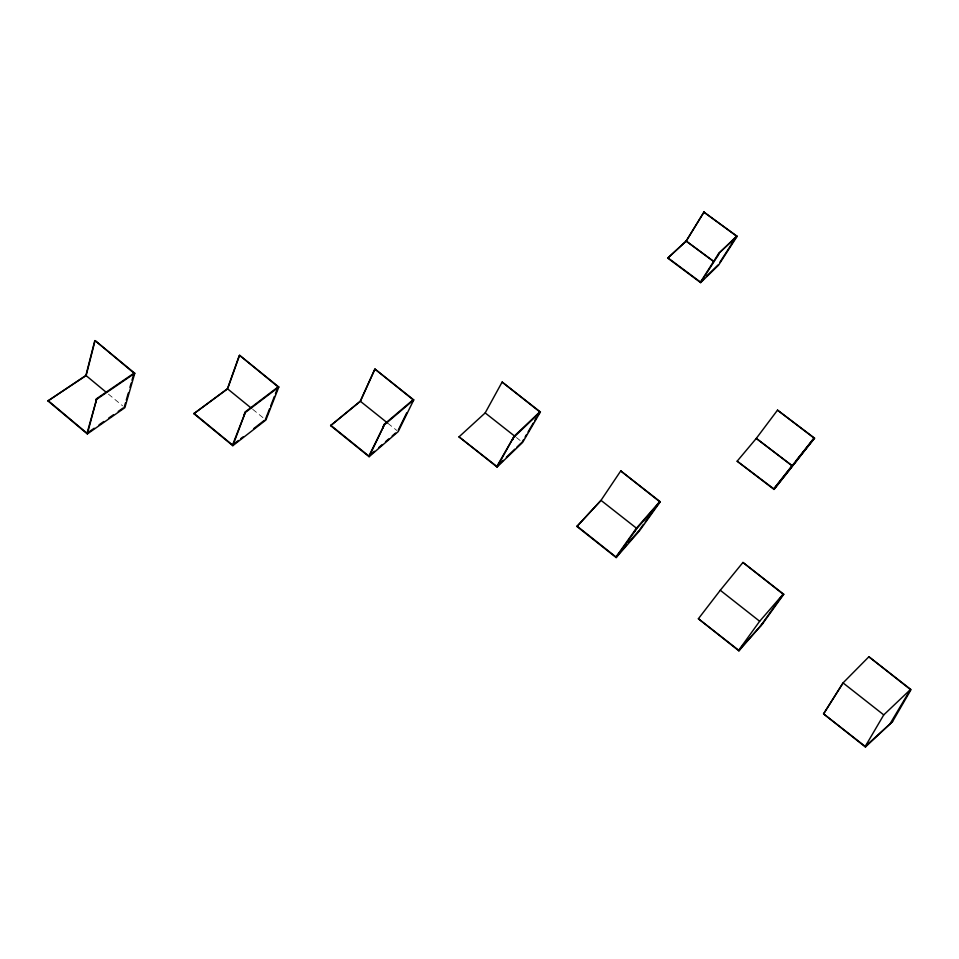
<?xml version="1.0" encoding="UTF-8"?>
<svg xmlns="http://www.w3.org/2000/svg" width="959" height="959" viewBox="0 0 959 959"><rect width="100%" height="100%" fill="white"/><g stroke="black" fill="none" stroke-linecap="round" stroke-linejoin="round"><path stroke-width="0.72" stroke-dasharray="4.79 3.6" d="M516.398 437.496L520.281 440.613M387.916 423.327L397.086 430.663M252.708 409.301L264.193 418.639M108.439 394.137L122.584 405.801"/><path stroke-width="1.44" d="M95.612 402.924L96.14 399.004L134.02 373.159L95.073 340.589L134.787 373.279L124.862 407.695L87.341 433.947L47.95 400.922L85.902 375.437L94.737 340.817M243.97 415.966L244.833 412.202L278.11 386.909L239.57 355.309L278.829 387.016L265.907 420.018L232.821 445.695L193.862 413.677L227.439 388.731L239.27 355.537M95.073 340.589L86.142 375.568L47.95 400.922M48.034 400.562L87.017 433.252L96.571 399.364L87.341 433.947M124.214 407.227L125.449 402.972M126.264 400.131L128.302 393.034M129.945 387.364L131.167 383.097M131.982 380.255L134.02 373.159M382.737 428.158L383.888 424.549L413.089 399.783L374.981 369.107L413.761 399.891L398.225 431.586L369.107 456.712L330.603 425.628L360.272 401.198L374.705 369.323M228.122 387.448L239.57 355.309M193.982 413.341L232.534 445.024L245.252 412.55L232.821 445.695M265.343 419.574L269.599 408.69M270.666 405.969L274.394 396.439M275.449 393.717L278.11 386.909M512.837 439.594L514.24 436.129L539.785 411.879L502.12 382.066L540.408 411.974L522.619 442.447L497.05 467.045L459.013 436.86L496.822 466.41L503.163 460.32M374.981 369.107L360.392 401.306L330.603 425.628M330.759 425.305L368.855 456.052L384.307 424.885L369.107 456.712M717.284 256.544L718.842 253.296L736.644 236.19L703.906 212.119L686.2 241.009L667.728 258.115L700.621 282.641L718.567 265.175L737.147 236.298L703.906 212.119M398.369 429.86L406.688 412.861M411.807 402.396L413.089 399.783M634.654 531.586L636.356 528.277L659.648 501.677L620.749 470.917L660.271 501.761L639.581 530.723L616.169 557.587L576.922 526.455L601.029 500.31L620.749 470.917M459.013 436.86L485.182 412.921L502.12 382.066M496.822 466.41L514.24 436.129L497.05 467.045M868.89 656.759L843.009 682.94L823.541 713.856L865.414 747.025L892.553 721.612L911.05 689.629L868.89 656.759L910.439 689.557L889.76 724.237M522.176 442.051L523.638 439.534M525.112 437.016L526.575 434.499M528.037 431.994L533.18 423.183M534.643 420.677L536.117 418.16M537.579 415.643L539.785 411.879M823.541 713.856L865.246 746.426L883.754 714.887L910.439 689.557M865.414 747.025L866.9 744.484M793.92 464.324L814.023 438.059L777.509 410.152L814.587 438.155L795.802 461.147M667.728 258.115L686.176 241.153L704.074 211.975M823.805 713.592L843.105 682.952L883.754 714.887M760.235 626.419L783.143 594.196L742.949 562.442L783.767 594.268L762.693 623.614L738.909 650.873L698.38 618.747L720.281 590.288L759.66 621.252L783.143 594.196M667.908 257.815L700.466 282.078L718.842 253.296L737.147 236.298M700.621 282.641L719.19 253.56M719.861 262.286L736.644 236.19M577.126 526.155L615.966 556.963L636.356 528.277M616.169 557.587L636.776 528.601L660.271 501.761M640.037 529.152L643.441 524.369M645.155 521.984L659.648 501.677M698.38 618.747L738.718 650.262L759.66 621.252M738.909 650.873L742.29 646.186M814.587 438.155L773.997 489.438L737.159 461.195L773.841 488.85L814.023 438.059M777.509 410.152L756.231 438.479L737.159 461.195M773.841 488.85L792.134 465.69L756.279 438.395L792.446 466.062L773.997 489.438M720.245 590.312L742.949 562.442M778.061 600.825L783.767 594.268M615.966 556.963L626.611 544.76M628.541 542.542L639.185 530.339M738.718 650.262L762.693 623.614M576.922 526.455L601.041 500.382L636.872 528.517M700.466 282.078L703.606 279.033M706.747 275.976L718.255 264.78M506.328 457.275L514.779 449.16M516.889 447.122L521.121 443.058M514.659 436.453L540.408 411.974M865.246 746.426L892.553 721.612M368.855 456.052L374.406 451.269M378.853 447.433L382.185 444.568M385.518 441.691L388.851 438.826M392.183 435.949L395.504 433.072M384.307 424.885L413.761 399.891M232.534 445.024L238.395 440.481M240.733 438.659L243.083 436.848M253.62 428.673L264.169 420.486M245.252 412.55L278.829 387.016M193.862 413.677L227.619 388.851M87.017 433.252L94.222 428.217M99.017 424.861L103.812 421.504M108.619 418.148L113.414 414.791M118.221 411.435L123.016 408.066M96.571 399.364L134.787 373.279M686.2 241.009L713.508 261.256M686.176 241.153L713.772 261.615M485.182 412.921L515.235 436.585M360.272 401.198L387.52 422.991M227.439 388.731L251.558 408.366M85.902 375.437L106.185 392.267"/></g></svg>
